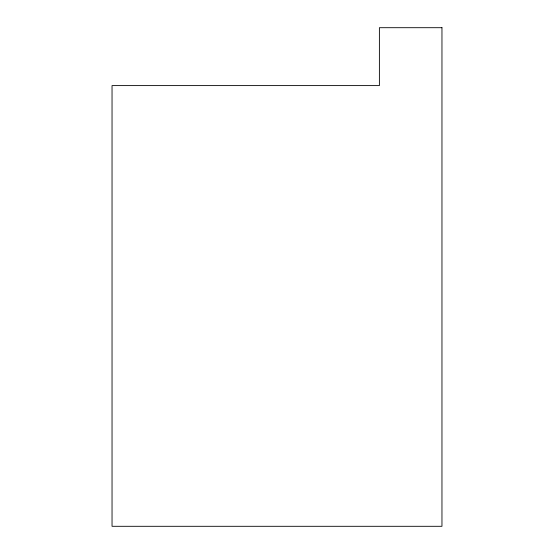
<?xml version="1.0" encoding="UTF-8"?>
<svg xmlns="http://www.w3.org/2000/svg" width="554" height="554" viewBox="0 0 554 554"><rect width="100%" height="100%" fill="white"/><g stroke="black" fill="none" stroke-linecap="round" stroke-linejoin="round"><path stroke-width="0.83" d="M441.96 27.7L379.393 27.7L379.393 85.6L112.04 85.6L112.04 526.3L441.96 526.3L441.96 27.7"/></g></svg>
